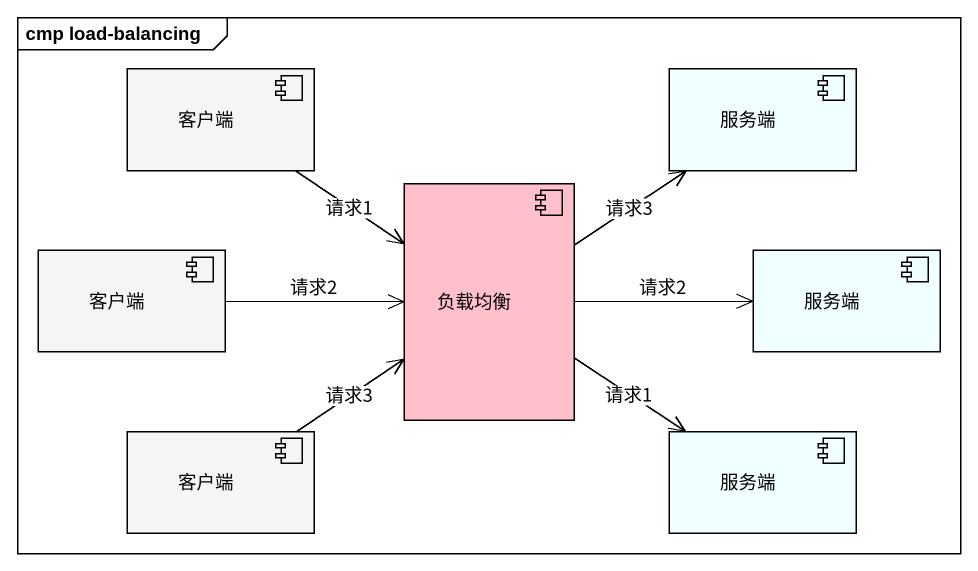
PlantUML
@startuml
mainframe cmp load-balancing
component 客户端 #F5F5F5
component 服务端 #F0FFFF
component 负载均衡 #FFC0CB
component "客户端" as 客户端_2 #F5F5F5
component "服务端" as 服务端_2 #F0FFFF
component "客户端" as 客户端_3 #F5F5F5
component "服务端" as 服务端_3 #F0FFFF
客户端 --> 负载均衡 : 请求1
负载均衡 -up-> 服务端 : 请求3
负载均衡 -right-> 服务端_2 : 请求2
负载均衡 --> 服务端_3 : 请求1
客户端_2 -right-> 负载均衡 : 请求2
客户端_3 -up-> 负载均衡 : 请求3
@enduml
